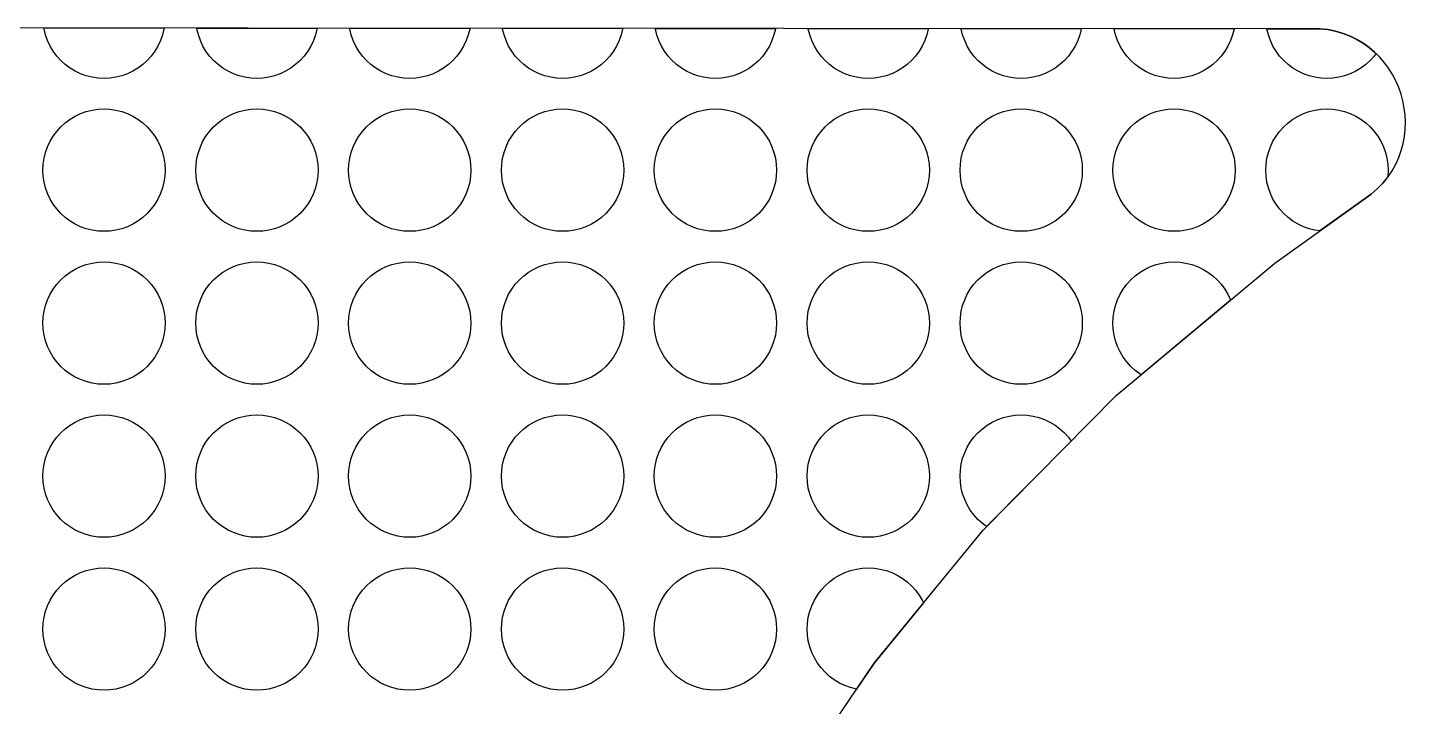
# Model space of a CAD drawing. Header units: millimetres. Extents: x -41 to 93, y -13 to 82.
# Drawn here: x 55.57 to 78.1, y 70.93 to 82.03 of the extents above; entities that cross this region are included whole.
import ezdxf

# ---------------------------------------------------------------- set-up
doc = ezdxf.new("R2010")
doc.units = ezdxf.units.MM
doc.layers.add('background', color=7, linetype='Continuous')
doc.layers.add('outline_2', color=3, linetype='Continuous')

msp = doc.modelspace()

# ---------------------------------------------------------------- linework, layer by layer
at = {"layer": 'background'}
for points in [[(57.802, 82.02), (57.8, 82.003), (57.776, 81.907), (57.743, 81.815), (57.701, 81.726), (57.65, 81.642), (57.592, 81.563), (57.526, 81.491), (57.453, 81.425), (57.374, 81.366), (57.29, 81.316), (57.201, 81.274), (57.109, 81.241), (57.014, 81.217), (56.917, 81.202), (56.819, 81.198), (56.721, 81.202), (56.624, 81.217), (56.528, 81.241), (56.436, 81.274), (56.347, 81.316), (56.263, 81.366), (56.184, 81.425), (56.112, 81.491), (56.046, 81.563), (55.987, 81.642), (55.937, 81.726), (55.895, 81.815), (55.862, 81.907), (55.838, 82.003), (55.835, 82.021)], [(60.302, 82.018), (60.3, 82.003), (60.276, 81.907), (60.243, 81.815), (60.201, 81.726), (60.15, 81.642), (60.092, 81.563), (60.026, 81.491), (59.953, 81.425), (59.874, 81.366), (59.79, 81.316), (59.701, 81.274), (59.609, 81.241), (59.514, 81.217), (59.417, 81.202), (59.319, 81.198), (59.221, 81.202), (59.124, 81.217), (59.028, 81.241), (58.936, 81.274), (58.847, 81.316), (58.763, 81.366), (58.684, 81.425), (58.612, 81.491), (58.546, 81.563), (58.487, 81.642), (58.437, 81.726), (58.395, 81.815), (58.362, 81.907), (58.338, 82.003), (58.335, 82.019)], [(62.802, 82.017), (62.8, 82.003), (62.776, 81.907), (62.743, 81.815), (62.701, 81.726), (62.65, 81.642), (62.592, 81.563), (62.526, 81.491), (62.453, 81.425), (62.374, 81.366), (62.29, 81.316), (62.201, 81.274), (62.109, 81.241), (62.014, 81.217), (61.917, 81.202), (61.819, 81.198), (61.721, 81.202), (61.624, 81.217), (61.528, 81.241), (61.436, 81.274), (61.347, 81.316), (61.263, 81.366), (61.184, 81.425), (61.112, 81.491), (61.046, 81.563), (60.987, 81.642), (60.937, 81.726), (60.895, 81.815), (60.862, 81.907), (60.838, 82.003), (60.836, 82.018)], [(65.301, 82.016), (65.3, 82.003), (65.276, 81.907), (65.243, 81.815), (65.201, 81.726), (65.15, 81.642), (65.092, 81.563), (65.026, 81.491), (64.953, 81.425), (64.874, 81.366), (64.79, 81.316), (64.701, 81.274), (64.609, 81.241), (64.514, 81.217), (64.417, 81.202), (64.319, 81.198), (64.221, 81.202), (64.124, 81.217), (64.028, 81.241), (63.936, 81.274), (63.847, 81.316), (63.763, 81.366), (63.684, 81.425), (63.612, 81.491), (63.546, 81.563), (63.487, 81.642), (63.437, 81.726), (63.395, 81.815), (63.362, 81.907), (63.338, 82.003), (63.336, 82.017)], [(67.801, 82.014), (67.8, 82.003), (67.776, 81.907), (67.743, 81.815), (67.701, 81.726), (67.65, 81.642), (67.592, 81.563), (67.526, 81.491), (67.453, 81.425), (67.374, 81.366), (67.29, 81.316), (67.201, 81.274), (67.109, 81.241), (67.014, 81.217), (66.917, 81.202), (66.819, 81.198), (66.721, 81.202), (66.624, 81.217), (66.528, 81.241), (66.436, 81.274), (66.347, 81.316), (66.263, 81.366), (66.184, 81.425), (66.112, 81.491), (66.046, 81.563), (65.987, 81.642), (65.937, 81.726), (65.895, 81.815), (65.862, 81.907), (65.838, 82.003), (65.836, 82.015)], [(70.301, 82.013), (70.3, 82.003), (70.276, 81.907), (70.243, 81.815), (70.201, 81.726), (70.15, 81.642), (70.092, 81.563), (70.026, 81.491), (69.953, 81.425), (69.874, 81.366), (69.79, 81.316), (69.701, 81.274), (69.609, 81.241), (69.514, 81.217), (69.417, 81.202), (69.319, 81.198), (69.221, 81.202), (69.124, 81.217), (69.028, 81.241), (68.936, 81.274), (68.847, 81.316), (68.763, 81.366), (68.684, 81.425), (68.612, 81.491), (68.546, 81.563), (68.487, 81.642), (68.437, 81.726), (68.395, 81.815), (68.362, 81.907), (68.338, 82.003), (68.336, 82.014)], [(72.801, 82.012), (72.8, 82.003), (72.776, 81.907), (72.743, 81.815), (72.701, 81.726), (72.65, 81.642), (72.592, 81.563), (72.526, 81.491), (72.453, 81.425), (72.374, 81.366), (72.29, 81.316), (72.201, 81.274), (72.109, 81.241), (72.014, 81.217), (71.917, 81.202), (71.819, 81.198), (71.721, 81.202), (71.624, 81.217), (71.528, 81.241), (71.436, 81.274), (71.347, 81.316), (71.263, 81.366), (71.184, 81.425), (71.112, 81.491), (71.046, 81.563), (70.987, 81.642), (70.937, 81.726), (70.895, 81.815), (70.862, 81.907), (70.838, 82.003), (70.836, 82.013)], [(75.301, 82.011), (75.3, 82.003), (75.276, 81.907), (75.243, 81.815), (75.201, 81.726), (75.15, 81.642), (75.092, 81.563), (75.026, 81.491), (74.953, 81.425), (74.874, 81.366), (74.79, 81.316), (74.701, 81.274), (74.609, 81.241), (74.514, 81.217), (74.417, 81.202), (74.319, 81.198), (74.221, 81.202), (74.124, 81.217), (74.028, 81.241), (73.936, 81.274), (73.847, 81.316), (73.763, 81.366), (73.684, 81.425), (73.612, 81.491), (73.546, 81.563), (73.487, 81.642), (73.437, 81.726), (73.395, 81.815), (73.362, 81.907), (73.338, 82.003), (73.337, 82.012)], [(76.699, 82.01), (76.833, 81.994), (76.961, 81.968), (77.083, 81.933), (77.199, 81.888), (77.309, 81.834), (77.412, 81.772), (77.51, 81.702), (77.6, 81.626), (77.622, 81.604), (77.592, 81.563), (77.526, 81.491), (77.453, 81.425), (77.374, 81.366), (77.29, 81.316), (77.201, 81.274), (77.109, 81.241), (77.014, 81.217), (76.917, 81.202), (76.819, 81.198), (76.721, 81.202), (76.624, 81.217), (76.528, 81.241), (76.436, 81.274), (76.347, 81.316), (76.263, 81.366), (76.184, 81.425), (76.112, 81.491), (76.046, 81.563), (75.987, 81.642), (75.937, 81.726), (75.895, 81.815), (75.862, 81.907), (75.838, 82.003), (75.837, 82.01)], [(57.819, 79.698), (57.814, 79.6), (57.8, 79.503), (57.776, 79.407), (57.743, 79.315), (57.701, 79.226), (57.65, 79.142), (57.592, 79.063), (57.526, 78.991), (57.453, 78.925), (57.374, 78.866), (57.29, 78.816), (57.201, 78.774), (57.109, 78.741), (57.014, 78.717), (56.917, 78.702), (56.819, 78.698), (56.721, 78.702), (56.624, 78.717), (56.528, 78.741), (56.436, 78.774), (56.347, 78.816), (56.263, 78.866), (56.184, 78.925), (56.112, 78.991), (56.046, 79.063), (55.987, 79.142), (55.937, 79.226), (55.895, 79.315), (55.862, 79.407), (55.838, 79.503), (55.824, 79.6), (55.819, 79.698), (55.824, 79.796), (55.838, 79.893), (55.862, 79.988), (55.895, 80.08), (55.937, 80.169), (55.987, 80.253), (56.046, 80.332), (56.112, 80.405), (56.184, 80.471), (56.263, 80.529), (56.347, 80.58), (56.436, 80.621), (56.528, 80.655), (56.624, 80.678), (56.721, 80.693), (56.819, 80.698), (56.917, 80.693), (57.014, 80.678), (57.109, 80.655), (57.201, 80.621), (57.29, 80.58), (57.374, 80.529), (57.453, 80.471), (57.526, 80.405), (57.592, 80.332), (57.65, 80.253), (57.701, 80.169), (57.743, 80.08), (57.776, 79.988), (57.8, 79.893), (57.814, 79.796)], [(60.319, 79.698), (60.314, 79.6), (60.3, 79.503), (60.276, 79.407), (60.243, 79.315), (60.201, 79.226), (60.15, 79.142), (60.092, 79.063), (60.026, 78.991), (59.953, 78.925), (59.874, 78.866), (59.79, 78.816), (59.701, 78.774), (59.609, 78.741), (59.514, 78.717), (59.417, 78.702), (59.319, 78.698), (59.221, 78.702), (59.124, 78.717), (59.028, 78.741), (58.936, 78.774), (58.847, 78.816), (58.763, 78.866), (58.684, 78.925), (58.612, 78.991), (58.546, 79.063), (58.487, 79.142), (58.437, 79.226), (58.395, 79.315), (58.362, 79.407), (58.338, 79.503), (58.324, 79.6), (58.319, 79.698), (58.324, 79.796), (58.338, 79.893), (58.362, 79.988), (58.395, 80.08), (58.437, 80.169), (58.487, 80.253), (58.546, 80.332), (58.612, 80.405), (58.684, 80.471), (58.763, 80.529), (58.847, 80.58), (58.936, 80.621), (59.028, 80.655), (59.124, 80.678), (59.221, 80.693), (59.319, 80.698), (59.417, 80.693), (59.514, 80.678), (59.609, 80.655), (59.701, 80.621), (59.79, 80.58), (59.874, 80.529), (59.953, 80.471), (60.026, 80.405), (60.092, 80.332), (60.15, 80.253), (60.201, 80.169), (60.243, 80.08), (60.276, 79.988), (60.3, 79.893), (60.314, 79.796)], [(62.819, 79.698), (62.814, 79.6), (62.8, 79.503), (62.776, 79.407), (62.743, 79.315), (62.701, 79.226), (62.65, 79.142), (62.592, 79.063), (62.526, 78.991), (62.453, 78.925), (62.374, 78.866), (62.29, 78.816), (62.201, 78.774), (62.109, 78.741), (62.014, 78.717), (61.917, 78.702), (61.819, 78.698), (61.721, 78.702), (61.624, 78.717), (61.528, 78.741), (61.436, 78.774), (61.347, 78.816), (61.263, 78.866), (61.184, 78.925), (61.112, 78.991), (61.046, 79.063), (60.987, 79.142), (60.937, 79.226), (60.895, 79.315), (60.862, 79.407), (60.838, 79.503), (60.824, 79.6), (60.819, 79.698), (60.824, 79.796), (60.838, 79.893), (60.862, 79.988), (60.895, 80.08), (60.937, 80.169), (60.987, 80.253), (61.046, 80.332), (61.112, 80.405), (61.184, 80.471), (61.263, 80.529), (61.347, 80.58), (61.436, 80.621), (61.528, 80.655), (61.624, 80.678), (61.721, 80.693), (61.819, 80.698), (61.917, 80.693), (62.014, 80.678), (62.109, 80.655), (62.201, 80.621), (62.29, 80.58), (62.374, 80.529), (62.453, 80.471), (62.526, 80.405), (62.592, 80.332), (62.65, 80.253), (62.701, 80.169), (62.743, 80.08), (62.776, 79.988), (62.8, 79.893), (62.814, 79.796)], [(65.319, 79.698), (65.314, 79.6), (65.3, 79.503), (65.276, 79.407), (65.243, 79.315), (65.201, 79.226), (65.15, 79.142), (65.092, 79.063), (65.026, 78.991), (64.953, 78.925), (64.874, 78.866), (64.79, 78.816), (64.701, 78.774), (64.609, 78.741), (64.514, 78.717), (64.417, 78.702), (64.319, 78.698), (64.221, 78.702), (64.124, 78.717), (64.028, 78.741), (63.936, 78.774), (63.847, 78.816), (63.763, 78.866), (63.684, 78.925), (63.612, 78.991), (63.546, 79.063), (63.487, 79.142), (63.437, 79.226), (63.395, 79.315), (63.362, 79.407), (63.338, 79.503), (63.324, 79.6), (63.319, 79.698), (63.324, 79.796), (63.338, 79.893), (63.362, 79.988), (63.395, 80.08), (63.437, 80.169), (63.487, 80.253), (63.546, 80.332), (63.612, 80.405), (63.684, 80.471), (63.763, 80.529), (63.847, 80.58), (63.936, 80.621), (64.028, 80.655), (64.124, 80.678), (64.221, 80.693), (64.319, 80.698), (64.417, 80.693), (64.514, 80.678), (64.609, 80.655), (64.701, 80.621), (64.79, 80.58), (64.874, 80.529), (64.953, 80.471), (65.026, 80.405), (65.092, 80.332), (65.15, 80.253), (65.201, 80.169), (65.243, 80.08), (65.276, 79.988), (65.3, 79.893), (65.314, 79.796)], [(67.819, 79.698), (67.814, 79.6), (67.8, 79.503), (67.776, 79.407), (67.743, 79.315), (67.701, 79.226), (67.65, 79.142), (67.592, 79.063), (67.526, 78.991), (67.453, 78.925), (67.374, 78.866), (67.29, 78.816), (67.201, 78.774), (67.109, 78.741), (67.014, 78.717), (66.917, 78.702), (66.819, 78.698), (66.721, 78.702), (66.624, 78.717), (66.528, 78.741), (66.436, 78.774), (66.347, 78.816), (66.263, 78.866), (66.184, 78.925), (66.112, 78.991), (66.046, 79.063), (65.987, 79.142), (65.937, 79.226), (65.895, 79.315), (65.862, 79.407), (65.838, 79.503), (65.824, 79.6), (65.819, 79.698), (65.824, 79.796), (65.838, 79.893), (65.862, 79.988), (65.895, 80.08), (65.937, 80.169), (65.987, 80.253), (66.046, 80.332), (66.112, 80.405), (66.184, 80.471), (66.263, 80.529), (66.347, 80.58), (66.436, 80.621), (66.528, 80.655), (66.624, 80.678), (66.721, 80.693), (66.819, 80.698), (66.917, 80.693), (67.014, 80.678), (67.109, 80.655), (67.201, 80.621), (67.29, 80.58), (67.374, 80.529), (67.453, 80.471), (67.526, 80.405), (67.592, 80.332), (67.65, 80.253), (67.701, 80.169), (67.743, 80.08), (67.776, 79.988), (67.8, 79.893), (67.814, 79.796)], [(70.319, 79.698), (70.314, 79.6), (70.3, 79.503), (70.276, 79.407), (70.243, 79.315), (70.201, 79.226), (70.15, 79.142), (70.092, 79.063), (70.026, 78.991), (69.953, 78.925), (69.874, 78.866), (69.79, 78.816), (69.701, 78.774), (69.609, 78.741), (69.514, 78.717), (69.417, 78.702), (69.319, 78.698), (69.221, 78.702), (69.124, 78.717), (69.028, 78.741), (68.936, 78.774), (68.847, 78.816), (68.763, 78.866), (68.684, 78.925), (68.612, 78.991), (68.546, 79.063), (68.487, 79.142), (68.437, 79.226), (68.395, 79.315), (68.362, 79.407), (68.338, 79.503), (68.324, 79.6), (68.319, 79.698), (68.324, 79.796), (68.338, 79.893), (68.362, 79.988), (68.395, 80.08), (68.437, 80.169), (68.487, 80.253), (68.546, 80.332), (68.612, 80.405), (68.684, 80.471), (68.763, 80.529), (68.847, 80.58), (68.936, 80.621), (69.028, 80.655), (69.124, 80.678), (69.221, 80.693), (69.319, 80.698), (69.417, 80.693), (69.514, 80.678), (69.609, 80.655), (69.701, 80.621), (69.79, 80.58), (69.874, 80.529), (69.953, 80.471), (70.026, 80.405), (70.092, 80.332), (70.15, 80.253), (70.201, 80.169), (70.243, 80.08), (70.276, 79.988), (70.3, 79.893), (70.314, 79.796)], [(72.819, 79.698), (72.814, 79.6), (72.8, 79.503), (72.776, 79.407), (72.743, 79.315), (72.701, 79.226), (72.65, 79.142), (72.592, 79.063), (72.526, 78.991), (72.453, 78.925), (72.374, 78.866), (72.29, 78.816), (72.201, 78.774), (72.109, 78.741), (72.014, 78.717), (71.917, 78.702), (71.819, 78.698), (71.721, 78.702), (71.624, 78.717), (71.528, 78.741), (71.436, 78.774), (71.347, 78.816), (71.263, 78.866), (71.184, 78.925), (71.112, 78.991), (71.046, 79.063), (70.987, 79.142), (70.937, 79.226), (70.895, 79.315), (70.862, 79.407), (70.838, 79.503), (70.824, 79.6), (70.819, 79.698), (70.824, 79.796), (70.838, 79.893), (70.862, 79.988), (70.895, 80.08), (70.937, 80.169), (70.987, 80.253), (71.046, 80.332), (71.112, 80.405), (71.184, 80.471), (71.263, 80.529), (71.347, 80.58), (71.436, 80.621), (71.528, 80.655), (71.624, 80.678), (71.721, 80.693), (71.819, 80.698), (71.917, 80.693), (72.014, 80.678), (72.109, 80.655), (72.201, 80.621), (72.29, 80.58), (72.374, 80.529), (72.453, 80.471), (72.526, 80.405), (72.592, 80.332), (72.65, 80.253), (72.701, 80.169), (72.743, 80.08), (72.776, 79.988), (72.8, 79.893), (72.814, 79.796)], [(75.319, 79.698), (75.314, 79.6), (75.3, 79.503), (75.276, 79.407), (75.243, 79.315), (75.201, 79.226), (75.15, 79.142), (75.092, 79.063), (75.026, 78.991), (74.953, 78.925), (74.874, 78.866), (74.79, 78.816), (74.701, 78.774), (74.609, 78.741), (74.514, 78.717), (74.417, 78.702), (74.319, 78.698), (74.221, 78.702), (74.124, 78.717), (74.028, 78.741), (73.936, 78.774), (73.847, 78.816), (73.763, 78.866), (73.684, 78.925), (73.612, 78.991), (73.546, 79.063), (73.487, 79.142), (73.437, 79.226), (73.395, 79.315), (73.362, 79.407), (73.338, 79.503), (73.324, 79.6), (73.319, 79.698), (73.324, 79.796), (73.338, 79.893), (73.362, 79.988), (73.395, 80.08), (73.437, 80.169), (73.487, 80.253), (73.546, 80.332), (73.612, 80.405), (73.684, 80.471), (73.763, 80.529), (73.847, 80.58), (73.936, 80.621), (74.028, 80.655), (74.124, 80.678), (74.221, 80.693), (74.319, 80.698), (74.417, 80.693), (74.514, 80.678), (74.609, 80.655), (74.701, 80.621), (74.79, 80.58), (74.874, 80.529), (74.953, 80.471), (75.026, 80.405), (75.092, 80.332), (75.15, 80.253), (75.201, 80.169), (75.243, 80.08), (75.276, 79.988), (75.3, 79.893), (75.314, 79.796)], [(77.734, 79.486), (77.643, 79.392), (77.542, 79.303), (76.706, 78.705), (76.624, 78.717), (76.528, 78.741), (76.436, 78.774), (76.347, 78.816), (76.263, 78.866), (76.184, 78.925), (76.112, 78.991), (76.046, 79.063), (75.987, 79.142), (75.937, 79.226), (75.895, 79.315), (75.862, 79.407), (75.838, 79.503), (75.824, 79.6), (75.819, 79.698), (75.824, 79.796), (75.838, 79.893), (75.862, 79.988), (75.895, 80.08), (75.937, 80.169), (75.987, 80.253), (76.046, 80.332), (76.112, 80.405), (76.184, 80.471), (76.263, 80.529), (76.347, 80.58), (76.436, 80.621), (76.528, 80.655), (76.624, 80.678), (76.721, 80.693), (76.819, 80.698), (76.917, 80.693), (77.014, 80.678), (77.109, 80.655), (77.201, 80.621), (77.29, 80.58), (77.374, 80.529), (77.453, 80.471), (77.526, 80.405), (77.592, 80.332), (77.65, 80.253), (77.701, 80.169), (77.743, 80.08), (77.776, 79.988), (77.8, 79.893), (77.814, 79.796), (77.819, 79.698), (77.814, 79.6), (77.811, 79.582)], [(57.819, 77.198), (57.814, 77.1), (57.8, 77.003), (57.776, 76.907), (57.743, 76.815), (57.701, 76.726), (57.65, 76.642), (57.592, 76.563), (57.526, 76.491), (57.453, 76.425), (57.374, 76.366), (57.29, 76.316), (57.201, 76.274), (57.109, 76.241), (57.014, 76.217), (56.917, 76.202), (56.819, 76.198), (56.721, 76.202), (56.624, 76.217), (56.528, 76.241), (56.436, 76.274), (56.347, 76.316), (56.263, 76.366), (56.184, 76.425), (56.112, 76.491), (56.046, 76.563), (55.987, 76.642), (55.937, 76.726), (55.895, 76.815), (55.862, 76.907), (55.838, 77.003), (55.824, 77.1), (55.819, 77.198), (55.824, 77.296), (55.838, 77.393), (55.862, 77.488), (55.895, 77.58), (55.937, 77.669), (55.987, 77.753), (56.046, 77.832), (56.112, 77.905), (56.184, 77.971), (56.263, 78.029), (56.347, 78.08), (56.436, 78.121), (56.528, 78.155), (56.624, 78.178), (56.721, 78.193), (56.819, 78.198), (56.917, 78.193), (57.014, 78.178), (57.109, 78.155), (57.201, 78.121), (57.29, 78.08), (57.374, 78.029), (57.453, 77.971), (57.526, 77.905), (57.592, 77.832), (57.65, 77.753), (57.701, 77.669), (57.743, 77.58), (57.776, 77.488), (57.8, 77.393), (57.814, 77.296)], [(60.319, 77.198), (60.314, 77.1), (60.3, 77.003), (60.276, 76.907), (60.243, 76.815), (60.201, 76.726), (60.15, 76.642), (60.092, 76.563), (60.026, 76.491), (59.953, 76.425), (59.874, 76.366), (59.79, 76.316), (59.701, 76.274), (59.609, 76.241), (59.514, 76.217), (59.417, 76.202), (59.319, 76.198), (59.221, 76.202), (59.124, 76.217), (59.028, 76.241), (58.936, 76.274), (58.847, 76.316), (58.763, 76.366), (58.684, 76.425), (58.612, 76.491), (58.546, 76.563), (58.487, 76.642), (58.437, 76.726), (58.395, 76.815), (58.362, 76.907), (58.338, 77.003), (58.324, 77.1), (58.319, 77.198), (58.324, 77.296), (58.338, 77.393), (58.362, 77.488), (58.395, 77.58), (58.437, 77.669), (58.487, 77.753), (58.546, 77.832), (58.612, 77.905), (58.684, 77.971), (58.763, 78.029), (58.847, 78.08), (58.936, 78.121), (59.028, 78.155), (59.124, 78.178), (59.221, 78.193), (59.319, 78.198), (59.417, 78.193), (59.514, 78.178), (59.609, 78.155), (59.701, 78.121), (59.79, 78.08), (59.874, 78.029), (59.953, 77.971), (60.026, 77.905), (60.092, 77.832), (60.15, 77.753), (60.201, 77.669), (60.243, 77.58), (60.276, 77.488), (60.3, 77.393), (60.314, 77.296)], [(62.819, 77.198), (62.814, 77.1), (62.8, 77.003), (62.776, 76.907), (62.743, 76.815), (62.701, 76.726), (62.65, 76.642), (62.592, 76.563), (62.526, 76.491), (62.453, 76.425), (62.374, 76.366), (62.29, 76.316), (62.201, 76.274), (62.109, 76.241), (62.014, 76.217), (61.917, 76.202), (61.819, 76.198), (61.721, 76.202), (61.624, 76.217), (61.528, 76.241), (61.436, 76.274), (61.347, 76.316), (61.263, 76.366), (61.184, 76.425), (61.112, 76.491), (61.046, 76.563), (60.987, 76.642), (60.937, 76.726), (60.895, 76.815), (60.862, 76.907), (60.838, 77.003), (60.824, 77.1), (60.819, 77.198), (60.824, 77.296), (60.838, 77.393), (60.862, 77.488), (60.895, 77.58), (60.937, 77.669), (60.987, 77.753), (61.046, 77.832), (61.112, 77.905), (61.184, 77.971), (61.263, 78.029), (61.347, 78.08), (61.436, 78.121), (61.528, 78.155), (61.624, 78.178), (61.721, 78.193), (61.819, 78.198), (61.917, 78.193), (62.014, 78.178), (62.109, 78.155), (62.201, 78.121), (62.29, 78.08), (62.374, 78.029), (62.453, 77.971), (62.526, 77.905), (62.592, 77.832), (62.65, 77.753), (62.701, 77.669), (62.743, 77.58), (62.776, 77.488), (62.8, 77.393), (62.814, 77.296)], [(65.319, 77.198), (65.314, 77.1), (65.3, 77.003), (65.276, 76.907), (65.243, 76.815), (65.201, 76.726), (65.15, 76.642), (65.092, 76.563), (65.026, 76.491), (64.953, 76.425), (64.874, 76.366), (64.79, 76.316), (64.701, 76.274), (64.609, 76.241), (64.514, 76.217), (64.417, 76.202), (64.319, 76.198), (64.221, 76.202), (64.124, 76.217), (64.028, 76.241), (63.936, 76.274), (63.847, 76.316), (63.763, 76.366), (63.684, 76.425), (63.612, 76.491), (63.546, 76.563), (63.487, 76.642), (63.437, 76.726), (63.395, 76.815), (63.362, 76.907), (63.338, 77.003), (63.324, 77.1), (63.319, 77.198), (63.324, 77.296), (63.338, 77.393), (63.362, 77.488), (63.395, 77.58), (63.437, 77.669), (63.487, 77.753), (63.546, 77.832), (63.612, 77.905), (63.684, 77.971), (63.763, 78.029), (63.847, 78.08), (63.936, 78.121), (64.028, 78.155), (64.124, 78.178), (64.221, 78.193), (64.319, 78.198), (64.417, 78.193), (64.514, 78.178), (64.609, 78.155), (64.701, 78.121), (64.79, 78.08), (64.874, 78.029), (64.953, 77.971), (65.026, 77.905), (65.092, 77.832), (65.15, 77.753), (65.201, 77.669), (65.243, 77.58), (65.276, 77.488), (65.3, 77.393), (65.314, 77.296)], [(67.819, 77.198), (67.814, 77.1), (67.8, 77.003), (67.776, 76.907), (67.743, 76.815), (67.701, 76.726), (67.65, 76.642), (67.592, 76.563), (67.526, 76.491), (67.453, 76.425), (67.374, 76.366), (67.29, 76.316), (67.201, 76.274), (67.109, 76.241), (67.014, 76.217), (66.917, 76.202), (66.819, 76.198), (66.721, 76.202), (66.624, 76.217), (66.528, 76.241), (66.436, 76.274), (66.347, 76.316), (66.263, 76.366), (66.184, 76.425), (66.112, 76.491), (66.046, 76.563), (65.987, 76.642), (65.937, 76.726), (65.895, 76.815), (65.862, 76.907), (65.838, 77.003), (65.824, 77.1), (65.819, 77.198), (65.824, 77.296), (65.838, 77.393), (65.862, 77.488), (65.895, 77.58), (65.937, 77.669), (65.987, 77.753), (66.046, 77.832), (66.112, 77.905), (66.184, 77.971), (66.263, 78.029), (66.347, 78.08), (66.436, 78.121), (66.528, 78.155), (66.624, 78.178), (66.721, 78.193), (66.819, 78.198), (66.917, 78.193), (67.014, 78.178), (67.109, 78.155), (67.201, 78.121), (67.29, 78.08), (67.374, 78.029), (67.453, 77.971), (67.526, 77.905), (67.592, 77.832), (67.65, 77.753), (67.701, 77.669), (67.743, 77.58), (67.776, 77.488), (67.8, 77.393), (67.814, 77.296)], [(70.319, 77.198), (70.314, 77.1), (70.3, 77.003), (70.276, 76.907), (70.243, 76.815), (70.201, 76.726), (70.15, 76.642), (70.092, 76.563), (70.026, 76.491), (69.953, 76.425), (69.874, 76.366), (69.79, 76.316), (69.701, 76.274), (69.609, 76.241), (69.514, 76.217), (69.417, 76.202), (69.319, 76.198), (69.221, 76.202), (69.124, 76.217), (69.028, 76.241), (68.936, 76.274), (68.847, 76.316), (68.763, 76.366), (68.684, 76.425), (68.612, 76.491), (68.546, 76.563), (68.487, 76.642), (68.437, 76.726), (68.395, 76.815), (68.362, 76.907), (68.338, 77.003), (68.324, 77.1), (68.319, 77.198), (68.324, 77.296), (68.338, 77.393), (68.362, 77.488), (68.395, 77.58), (68.437, 77.669), (68.487, 77.753), (68.546, 77.832), (68.612, 77.905), (68.684, 77.971), (68.763, 78.029), (68.847, 78.08), (68.936, 78.121), (69.028, 78.155), (69.124, 78.178), (69.221, 78.193), (69.319, 78.198), (69.417, 78.193), (69.514, 78.178), (69.609, 78.155), (69.701, 78.121), (69.79, 78.08), (69.874, 78.029), (69.953, 77.971), (70.026, 77.905), (70.092, 77.832), (70.15, 77.753), (70.201, 77.669), (70.243, 77.58), (70.276, 77.488), (70.3, 77.393), (70.314, 77.296)], [(72.819, 77.198), (72.814, 77.1), (72.8, 77.003), (72.776, 76.907), (72.743, 76.815), (72.701, 76.726), (72.65, 76.642), (72.592, 76.563), (72.526, 76.491), (72.453, 76.425), (72.374, 76.366), (72.29, 76.316), (72.201, 76.274), (72.109, 76.241), (72.014, 76.217), (71.917, 76.202), (71.819, 76.198), (71.721, 76.202), (71.624, 76.217), (71.528, 76.241), (71.436, 76.274), (71.347, 76.316), (71.263, 76.366), (71.184, 76.425), (71.112, 76.491), (71.046, 76.563), (70.987, 76.642), (70.937, 76.726), (70.895, 76.815), (70.862, 76.907), (70.838, 77.003), (70.824, 77.1), (70.819, 77.198), (70.824, 77.296), (70.838, 77.393), (70.862, 77.488), (70.895, 77.58), (70.937, 77.669), (70.987, 77.753), (71.046, 77.832), (71.112, 77.905), (71.184, 77.971), (71.263, 78.029), (71.347, 78.08), (71.436, 78.121), (71.528, 78.155), (71.624, 78.178), (71.721, 78.193), (71.819, 78.198), (71.917, 78.193), (72.014, 78.178), (72.109, 78.155), (72.201, 78.121), (72.29, 78.08), (72.374, 78.029), (72.453, 77.971), (72.526, 77.905), (72.592, 77.832), (72.65, 77.753), (72.701, 77.669), (72.743, 77.58), (72.776, 77.488), (72.8, 77.393), (72.814, 77.296)], [(73.781, 76.355), (73.763, 76.366), (73.684, 76.425), (73.612, 76.491), (73.546, 76.563), (73.487, 76.642), (73.437, 76.726), (73.395, 76.815), (73.362, 76.907), (73.338, 77.003), (73.324, 77.1), (73.319, 77.198), (73.324, 77.296), (73.338, 77.393), (73.362, 77.488), (73.395, 77.58), (73.437, 77.669), (73.487, 77.753), (73.546, 77.832), (73.612, 77.905), (73.684, 77.971), (73.763, 78.029), (73.847, 78.08), (73.936, 78.121), (74.028, 78.155), (74.124, 78.178), (74.221, 78.193), (74.319, 78.198), (74.417, 78.193), (74.514, 78.178), (74.609, 78.155), (74.701, 78.121), (74.79, 78.08), (74.874, 78.029), (74.953, 77.971), (75.026, 77.905), (75.092, 77.832), (75.15, 77.753), (75.201, 77.669), (75.243, 77.58), (75.245, 77.574)], [(57.819, 74.698), (57.814, 74.6), (57.8, 74.503), (57.776, 74.407), (57.743, 74.315), (57.701, 74.226), (57.65, 74.142), (57.592, 74.063), (57.526, 73.991), (57.453, 73.925), (57.374, 73.866), (57.29, 73.816), (57.201, 73.774), (57.109, 73.741), (57.014, 73.717), (56.917, 73.702), (56.819, 73.698), (56.721, 73.702), (56.624, 73.717), (56.528, 73.741), (56.436, 73.774), (56.347, 73.816), (56.263, 73.866), (56.184, 73.925), (56.112, 73.991), (56.046, 74.063), (55.987, 74.142), (55.937, 74.226), (55.895, 74.315), (55.862, 74.407), (55.838, 74.503), (55.824, 74.6), (55.819, 74.698), (55.824, 74.796), (55.838, 74.893), (55.862, 74.988), (55.895, 75.08), (55.937, 75.169), (55.987, 75.253), (56.046, 75.332), (56.112, 75.405), (56.184, 75.471), (56.263, 75.529), (56.347, 75.58), (56.436, 75.621), (56.528, 75.655), (56.624, 75.678), (56.721, 75.693), (56.819, 75.698), (56.917, 75.693), (57.014, 75.678), (57.109, 75.655), (57.201, 75.621), (57.29, 75.58), (57.374, 75.529), (57.453, 75.471), (57.526, 75.405), (57.592, 75.332), (57.65, 75.253), (57.701, 75.169), (57.743, 75.08), (57.776, 74.988), (57.8, 74.893), (57.814, 74.796)], [(60.319, 74.698), (60.314, 74.6), (60.3, 74.503), (60.276, 74.407), (60.243, 74.315), (60.201, 74.226), (60.15, 74.142), (60.092, 74.063), (60.026, 73.991), (59.953, 73.925), (59.874, 73.866), (59.79, 73.816), (59.701, 73.774), (59.609, 73.741), (59.514, 73.717), (59.417, 73.702), (59.319, 73.698), (59.221, 73.702), (59.124, 73.717), (59.028, 73.741), (58.936, 73.774), (58.847, 73.816), (58.763, 73.866), (58.684, 73.925), (58.612, 73.991), (58.546, 74.063), (58.487, 74.142), (58.437, 74.226), (58.395, 74.315), (58.362, 74.407), (58.338, 74.503), (58.324, 74.6), (58.319, 74.698), (58.324, 74.796), (58.338, 74.893), (58.362, 74.988), (58.395, 75.08), (58.437, 75.169), (58.487, 75.253), (58.546, 75.332), (58.612, 75.405), (58.684, 75.471), (58.763, 75.529), (58.847, 75.58), (58.936, 75.621), (59.028, 75.655), (59.124, 75.678), (59.221, 75.693), (59.319, 75.698), (59.417, 75.693), (59.514, 75.678), (59.609, 75.655), (59.701, 75.621), (59.79, 75.58), (59.874, 75.529), (59.953, 75.471), (60.026, 75.405), (60.092, 75.332), (60.15, 75.253), (60.201, 75.169), (60.243, 75.08), (60.276, 74.988), (60.3, 74.893), (60.314, 74.796)], [(62.819, 74.698), (62.814, 74.6), (62.8, 74.503), (62.776, 74.407), (62.743, 74.315), (62.701, 74.226), (62.65, 74.142), (62.592, 74.063), (62.526, 73.991), (62.453, 73.925), (62.374, 73.866), (62.29, 73.816), (62.201, 73.774), (62.109, 73.741), (62.014, 73.717), (61.917, 73.702), (61.819, 73.698), (61.721, 73.702), (61.624, 73.717), (61.528, 73.741), (61.436, 73.774), (61.347, 73.816), (61.263, 73.866), (61.184, 73.925), (61.112, 73.991), (61.046, 74.063), (60.987, 74.142), (60.937, 74.226), (60.895, 74.315), (60.862, 74.407), (60.838, 74.503), (60.824, 74.6), (60.819, 74.698), (60.824, 74.796), (60.838, 74.893), (60.862, 74.988), (60.895, 75.08), (60.937, 75.169), (60.987, 75.253), (61.046, 75.332), (61.112, 75.405), (61.184, 75.471), (61.263, 75.529), (61.347, 75.58), (61.436, 75.621), (61.528, 75.655), (61.624, 75.678), (61.721, 75.693), (61.819, 75.698), (61.917, 75.693), (62.014, 75.678), (62.109, 75.655), (62.201, 75.621), (62.29, 75.58), (62.374, 75.529), (62.453, 75.471), (62.526, 75.405), (62.592, 75.332), (62.65, 75.253), (62.701, 75.169), (62.743, 75.08), (62.776, 74.988), (62.8, 74.893), (62.814, 74.796)], [(65.319, 74.698), (65.314, 74.6), (65.3, 74.503), (65.276, 74.407), (65.243, 74.315), (65.201, 74.226), (65.15, 74.142), (65.092, 74.063), (65.026, 73.991), (64.953, 73.925), (64.874, 73.866), (64.79, 73.816), (64.701, 73.774), (64.609, 73.741), (64.514, 73.717), (64.417, 73.702), (64.319, 73.698), (64.221, 73.702), (64.124, 73.717), (64.028, 73.741), (63.936, 73.774), (63.847, 73.816), (63.763, 73.866), (63.684, 73.925), (63.612, 73.991), (63.546, 74.063), (63.487, 74.142), (63.437, 74.226), (63.395, 74.315), (63.362, 74.407), (63.338, 74.503), (63.324, 74.6), (63.319, 74.698), (63.324, 74.796), (63.338, 74.893), (63.362, 74.988), (63.395, 75.08), (63.437, 75.169), (63.487, 75.253), (63.546, 75.332), (63.612, 75.405), (63.684, 75.471), (63.763, 75.529), (63.847, 75.58), (63.936, 75.621), (64.028, 75.655), (64.124, 75.678), (64.221, 75.693), (64.319, 75.698), (64.417, 75.693), (64.514, 75.678), (64.609, 75.655), (64.701, 75.621), (64.79, 75.58), (64.874, 75.529), (64.953, 75.471), (65.026, 75.405), (65.092, 75.332), (65.15, 75.253), (65.201, 75.169), (65.243, 75.08), (65.276, 74.988), (65.3, 74.893), (65.314, 74.796)], [(67.819, 74.698), (67.814, 74.6), (67.8, 74.503), (67.776, 74.407), (67.743, 74.315), (67.701, 74.226), (67.65, 74.142), (67.592, 74.063), (67.526, 73.991), (67.453, 73.925), (67.374, 73.866), (67.29, 73.816), (67.201, 73.774), (67.109, 73.741), (67.014, 73.717), (66.917, 73.702), (66.819, 73.698), (66.721, 73.702), (66.624, 73.717), (66.528, 73.741), (66.436, 73.774), (66.347, 73.816), (66.263, 73.866), (66.184, 73.925), (66.112, 73.991), (66.046, 74.063), (65.987, 74.142), (65.937, 74.226), (65.895, 74.315), (65.862, 74.407), (65.838, 74.503), (65.824, 74.6), (65.819, 74.698), (65.824, 74.796), (65.838, 74.893), (65.862, 74.988), (65.895, 75.08), (65.937, 75.169), (65.987, 75.253), (66.046, 75.332), (66.112, 75.405), (66.184, 75.471), (66.263, 75.529), (66.347, 75.58), (66.436, 75.621), (66.528, 75.655), (66.624, 75.678), (66.721, 75.693), (66.819, 75.698), (66.917, 75.693), (67.014, 75.678), (67.109, 75.655), (67.201, 75.621), (67.29, 75.58), (67.374, 75.529), (67.453, 75.471), (67.526, 75.405), (67.592, 75.332), (67.65, 75.253), (67.701, 75.169), (67.743, 75.08), (67.776, 74.988), (67.8, 74.893), (67.814, 74.796)], [(70.319, 74.698), (70.314, 74.6), (70.3, 74.503), (70.276, 74.407), (70.243, 74.315), (70.201, 74.226), (70.15, 74.142), (70.092, 74.063), (70.026, 73.991), (69.953, 73.925), (69.874, 73.866), (69.79, 73.816), (69.701, 73.774), (69.609, 73.741), (69.514, 73.717), (69.417, 73.702), (69.319, 73.698), (69.221, 73.702), (69.124, 73.717), (69.028, 73.741), (68.936, 73.774), (68.847, 73.816), (68.763, 73.866), (68.684, 73.925), (68.612, 73.991), (68.546, 74.063), (68.487, 74.142), (68.437, 74.226), (68.395, 74.315), (68.362, 74.407), (68.338, 74.503), (68.324, 74.6), (68.319, 74.698), (68.324, 74.796), (68.338, 74.893), (68.362, 74.988), (68.395, 75.08), (68.437, 75.169), (68.487, 75.253), (68.546, 75.332), (68.612, 75.405), (68.684, 75.471), (68.763, 75.529), (68.847, 75.58), (68.936, 75.621), (69.028, 75.655), (69.124, 75.678), (69.221, 75.693), (69.319, 75.698), (69.417, 75.693), (69.514, 75.678), (69.609, 75.655), (69.701, 75.621), (69.79, 75.58), (69.874, 75.529), (69.953, 75.471), (70.026, 75.405), (70.092, 75.332), (70.15, 75.253), (70.201, 75.169), (70.243, 75.08), (70.276, 74.988), (70.3, 74.893), (70.314, 74.796)], [(71.253, 73.873), (71.184, 73.925), (71.112, 73.991), (71.046, 74.063), (70.987, 74.142), (70.937, 74.226), (70.895, 74.315), (70.862, 74.407), (70.838, 74.503), (70.824, 74.6), (70.819, 74.698), (70.824, 74.796), (70.838, 74.893), (70.862, 74.988), (70.895, 75.08), (70.937, 75.169), (70.987, 75.253), (71.046, 75.332), (71.112, 75.405), (71.184, 75.471), (71.263, 75.529), (71.347, 75.58), (71.436, 75.621), (71.528, 75.655), (71.624, 75.678), (71.721, 75.693), (71.819, 75.698), (71.917, 75.693), (72.014, 75.678), (72.109, 75.655), (72.201, 75.621), (72.29, 75.58), (72.374, 75.529), (72.453, 75.471), (72.526, 75.405), (72.592, 75.332), (72.637, 75.271)], [(57.819, 72.198), (57.814, 72.1), (57.8, 72.003), (57.776, 71.907), (57.743, 71.815), (57.701, 71.726), (57.65, 71.642), (57.592, 71.563), (57.526, 71.491), (57.453, 71.425), (57.374, 71.366), (57.29, 71.316), (57.201, 71.274), (57.109, 71.241), (57.014, 71.217), (56.917, 71.202), (56.819, 71.198), (56.721, 71.202), (56.624, 71.217), (56.528, 71.241), (56.436, 71.274), (56.347, 71.316), (56.263, 71.366), (56.184, 71.425), (56.112, 71.491), (56.046, 71.563), (55.987, 71.642), (55.937, 71.726), (55.895, 71.815), (55.862, 71.907), (55.838, 72.003), (55.824, 72.1), (55.819, 72.198), (55.824, 72.296), (55.838, 72.393), (55.862, 72.488), (55.895, 72.58), (55.937, 72.669), (55.987, 72.753), (56.046, 72.832), (56.112, 72.905), (56.184, 72.971), (56.263, 73.029), (56.347, 73.08), (56.436, 73.121), (56.528, 73.155), (56.624, 73.178), (56.721, 73.193), (56.819, 73.198), (56.917, 73.193), (57.014, 73.178), (57.109, 73.155), (57.201, 73.121), (57.29, 73.08), (57.374, 73.029), (57.453, 72.971), (57.526, 72.905), (57.592, 72.832), (57.65, 72.753), (57.701, 72.669), (57.743, 72.58), (57.776, 72.488), (57.8, 72.393), (57.814, 72.296)], [(60.319, 72.198), (60.314, 72.1), (60.3, 72.003), (60.276, 71.907), (60.243, 71.815), (60.201, 71.726), (60.15, 71.642), (60.092, 71.563), (60.026, 71.491), (59.953, 71.425), (59.874, 71.366), (59.79, 71.316), (59.701, 71.274), (59.609, 71.241), (59.514, 71.217), (59.417, 71.202), (59.319, 71.198), (59.221, 71.202), (59.124, 71.217), (59.028, 71.241), (58.936, 71.274), (58.847, 71.316), (58.763, 71.366), (58.684, 71.425), (58.612, 71.491), (58.546, 71.563), (58.487, 71.642), (58.437, 71.726), (58.395, 71.815), (58.362, 71.907), (58.338, 72.003), (58.324, 72.1), (58.319, 72.198), (58.324, 72.296), (58.338, 72.393), (58.362, 72.488), (58.395, 72.58), (58.437, 72.669), (58.487, 72.753), (58.546, 72.832), (58.612, 72.905), (58.684, 72.971), (58.763, 73.029), (58.847, 73.08), (58.936, 73.121), (59.028, 73.155), (59.124, 73.178), (59.221, 73.193), (59.319, 73.198), (59.417, 73.193), (59.514, 73.178), (59.609, 73.155), (59.701, 73.121), (59.79, 73.08), (59.874, 73.029), (59.953, 72.971), (60.026, 72.905), (60.092, 72.832), (60.15, 72.753), (60.201, 72.669), (60.243, 72.58), (60.276, 72.488), (60.3, 72.393), (60.314, 72.296)], [(62.819, 72.198), (62.814, 72.1), (62.8, 72.003), (62.776, 71.907), (62.743, 71.815), (62.701, 71.726), (62.65, 71.642), (62.592, 71.563), (62.526, 71.491), (62.453, 71.425), (62.374, 71.366), (62.29, 71.316), (62.201, 71.274), (62.109, 71.241), (62.014, 71.217), (61.917, 71.202), (61.819, 71.198), (61.721, 71.202), (61.624, 71.217), (61.528, 71.241), (61.436, 71.274), (61.347, 71.316), (61.263, 71.366), (61.184, 71.425), (61.112, 71.491), (61.046, 71.563), (60.987, 71.642), (60.937, 71.726), (60.895, 71.815), (60.862, 71.907), (60.838, 72.003), (60.824, 72.1), (60.819, 72.198), (60.824, 72.296), (60.838, 72.393), (60.862, 72.488), (60.895, 72.58), (60.937, 72.669), (60.987, 72.753), (61.046, 72.832), (61.112, 72.905), (61.184, 72.971), (61.263, 73.029), (61.347, 73.08), (61.436, 73.121), (61.528, 73.155), (61.624, 73.178), (61.721, 73.193), (61.819, 73.198), (61.917, 73.193), (62.014, 73.178), (62.109, 73.155), (62.201, 73.121), (62.29, 73.08), (62.374, 73.029), (62.453, 72.971), (62.526, 72.905), (62.592, 72.832), (62.65, 72.753), (62.701, 72.669), (62.743, 72.58), (62.776, 72.488), (62.8, 72.393), (62.814, 72.296)], [(65.319, 72.198), (65.314, 72.1), (65.3, 72.003), (65.276, 71.907), (65.243, 71.815), (65.201, 71.726), (65.15, 71.642), (65.092, 71.563), (65.026, 71.491), (64.953, 71.425), (64.874, 71.366), (64.79, 71.316), (64.701, 71.274), (64.609, 71.241), (64.514, 71.217), (64.417, 71.202), (64.319, 71.198), (64.221, 71.202), (64.124, 71.217), (64.028, 71.241), (63.936, 71.274), (63.847, 71.316), (63.763, 71.366), (63.684, 71.425), (63.612, 71.491), (63.546, 71.563), (63.487, 71.642), (63.437, 71.726), (63.395, 71.815), (63.362, 71.907), (63.338, 72.003), (63.324, 72.1), (63.319, 72.198), (63.324, 72.296), (63.338, 72.393), (63.362, 72.488), (63.395, 72.58), (63.437, 72.669), (63.487, 72.753), (63.546, 72.832), (63.612, 72.905), (63.684, 72.971), (63.763, 73.029), (63.847, 73.08), (63.936, 73.121), (64.028, 73.155), (64.124, 73.178), (64.221, 73.193), (64.319, 73.198), (64.417, 73.193), (64.514, 73.178), (64.609, 73.155), (64.701, 73.121), (64.79, 73.08), (64.874, 73.029), (64.953, 72.971), (65.026, 72.905), (65.092, 72.832), (65.15, 72.753), (65.201, 72.669), (65.243, 72.58), (65.276, 72.488), (65.3, 72.393), (65.314, 72.296)], [(67.819, 72.198), (67.814, 72.1), (67.8, 72.003), (67.776, 71.907), (67.743, 71.815), (67.701, 71.726), (67.65, 71.642), (67.592, 71.563), (67.526, 71.491), (67.453, 71.425), (67.374, 71.366), (67.29, 71.316), (67.201, 71.274), (67.109, 71.241), (67.014, 71.217), (66.917, 71.202), (66.819, 71.198), (66.721, 71.202), (66.624, 71.217), (66.528, 71.241), (66.436, 71.274), (66.347, 71.316), (66.263, 71.366), (66.184, 71.425), (66.112, 71.491), (66.046, 71.563), (65.987, 71.642), (65.937, 71.726), (65.895, 71.815), (65.862, 71.907), (65.838, 72.003), (65.824, 72.1), (65.819, 72.198), (65.824, 72.296), (65.838, 72.393), (65.862, 72.488), (65.895, 72.58), (65.937, 72.669), (65.987, 72.753), (66.046, 72.832), (66.112, 72.905), (66.184, 72.971), (66.263, 73.029), (66.347, 73.08), (66.436, 73.121), (66.528, 73.155), (66.624, 73.178), (66.721, 73.193), (66.819, 73.198), (66.917, 73.193), (67.014, 73.178), (67.109, 73.155), (67.201, 73.121), (67.29, 73.08), (67.374, 73.029), (67.453, 72.971), (67.526, 72.905), (67.592, 72.832), (67.65, 72.753), (67.701, 72.669), (67.743, 72.58), (67.776, 72.488), (67.8, 72.393), (67.814, 72.296)], [(69.415, 71.642), (69.127, 71.216), (69.124, 71.217), (69.028, 71.241), (68.936, 71.274), (68.847, 71.316), (68.763, 71.366), (68.684, 71.425), (68.612, 71.491), (68.546, 71.563), (68.487, 71.642), (68.437, 71.726), (68.395, 71.815), (68.362, 71.907), (68.338, 72.003), (68.324, 72.1), (68.319, 72.198), (68.324, 72.296), (68.338, 72.393), (68.362, 72.488), (68.395, 72.58), (68.437, 72.669), (68.487, 72.753), (68.546, 72.832), (68.612, 72.905), (68.684, 72.971), (68.763, 73.029), (68.847, 73.08), (68.936, 73.121), (69.028, 73.155), (69.124, 73.178), (69.221, 73.193), (69.319, 73.198), (69.417, 73.193), (69.514, 73.178), (69.609, 73.155), (69.701, 73.121), (69.79, 73.08), (69.874, 73.029), (69.953, 72.971), (70.026, 72.905), (70.092, 72.832), (70.15, 72.753), (70.201, 72.669), (70.221, 72.626)]]:
    msp.add_lwpolyline(points, close=True, dxfattribs=at)
at = {"layer": 'outline_2'}
msp.add_lwpolyline([(68.006, 69.56), (69.415, 71.642), (71.196, 73.815), (73.372, 76.015), (75.967, 78.175), (77.542, 79.303), (77.643, 79.392), (77.734, 79.486), (77.814, 79.585), (77.884, 79.688), (77.944, 79.795), (77.994, 79.904), (78.035, 80.017), (78.066, 80.131), (78.087, 80.247), (78.1, 80.364), (78.103, 80.481), (78.098, 80.597), (78.084, 80.713), (78.062, 80.828), (78.031, 80.94), (77.993, 81.05), (77.946, 81.157), (77.891, 81.26), (77.83, 81.359), (77.76, 81.454), (77.684, 81.543), (77.6, 81.626), (77.51, 81.702), (77.412, 81.772), (77.309, 81.834), (77.199, 81.888), (77.083, 81.933), (76.961, 81.968), (76.833, 81.994), (76.699, 82.01), (41.658, 82.028)], dxfattribs=at)

doc.saveas('drawing.dxf')
